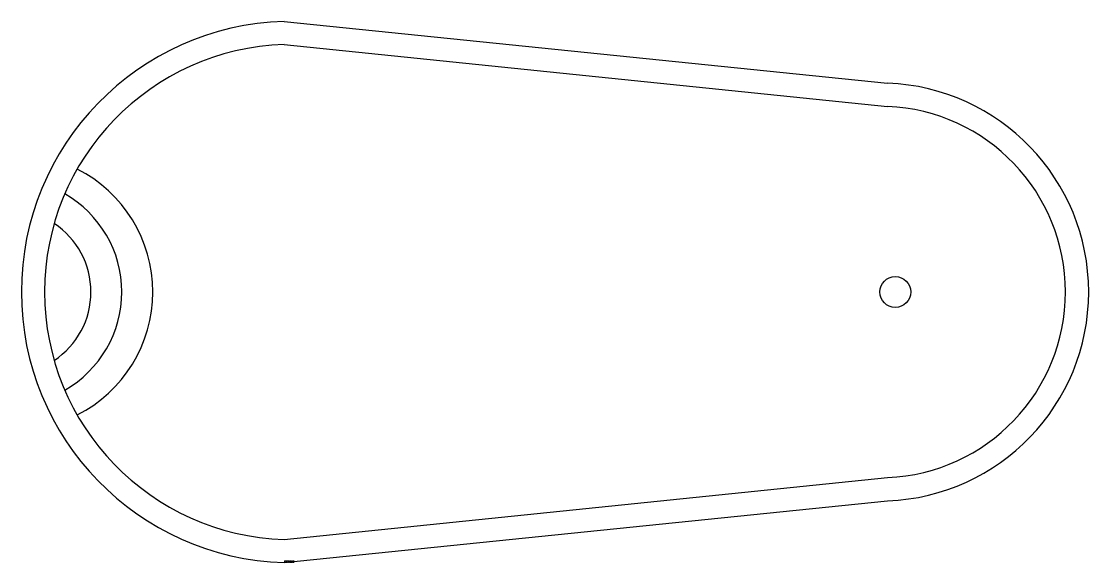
# Model space of a CAD drawing. Extents: x -98 to 300, y 0 to 202.
import ezdxf

# ---------------------------------------------------------------- set-up
doc = ezdxf.new("R2010")
doc.units = 0
doc.header["$MEASUREMENT"] = 0
doc.layers.get('0').update_dxf_attribs({"linetype": 'CONTINUOUS'})
doc.styles.add('ATTR', font='romans.shx', dxfattribs={"width": 0.8, "height": 0.7})

msp = doc.modelspace()

# ---------------------------------------------------------------- linework, layer by layer
for p, q in [((0, 201.6), (224.64, 178.56)), ((0, 192.96), (224.64, 169.92)), ((0, 8.64), (224.64, 31.68)), ((0, 0), (224.64, 23.04))]:
    msp.add_line(p, q)
msp.add_circle((227.52, 100.8), 5.76)
for centre, radius, start, end in [((2.92, 100.8), 100.84, 91.6606, 268.3394), ((2.93, 100.8), 92.21, 91.8188, 268.1812), ((221.71, 100.8), 77.82, 272.1618, 87.8381), ((221.7, 100.8), 69.18, 272.4377, 87.5623), ((-100.22, 100.8), 51.26, 296.7711, 63.2277), ((-102.42, 100.8), 41.94, 299.5101, 60.5211), ((-102.53, 100.8), 30.53, 303.4315, 56.5415)]:
    msp.add_arc(centre, radius, start, end)

# ---------------------------------------------------------------- texts
at = {"style": 'ATTR', "width": 0.8, "flags": 9}
msp.add_attdef('ESTCODE', (0, 0), '', height=0.7, dxfattribs=at)

doc.saveas('drawing.dxf')
